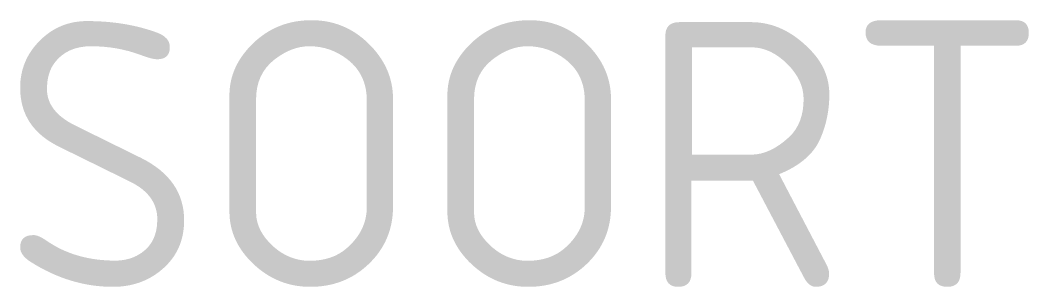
# Model space of a CAD drawing. Extents: x -0.63 to 0.7, y 0.29 to 0.64.
import ezdxf
from ezdxf.enums import TextEntityAlignment as Align

# ---------------------------------------------------------------- set-up
doc = ezdxf.new("R2010")
doc.units = 0
doc.header["$LTSCALE"] = 0.2
doc.styles.add('NLCS-ISO', font='NLCS-ISO.ttf')

msp = doc.modelspace()

# ---------------------------------------------------------------- texts
at = {"ltscale": 0.1, "style": 'NLCS-ISO'}
msp.add_attdef('SOORT', text='****%%c***m', height=0.35, dxfattribs=at).set_placement((0.032, 0.4673), align=Align.MIDDLE_CENTER)

doc.saveas('drawing.dxf')
